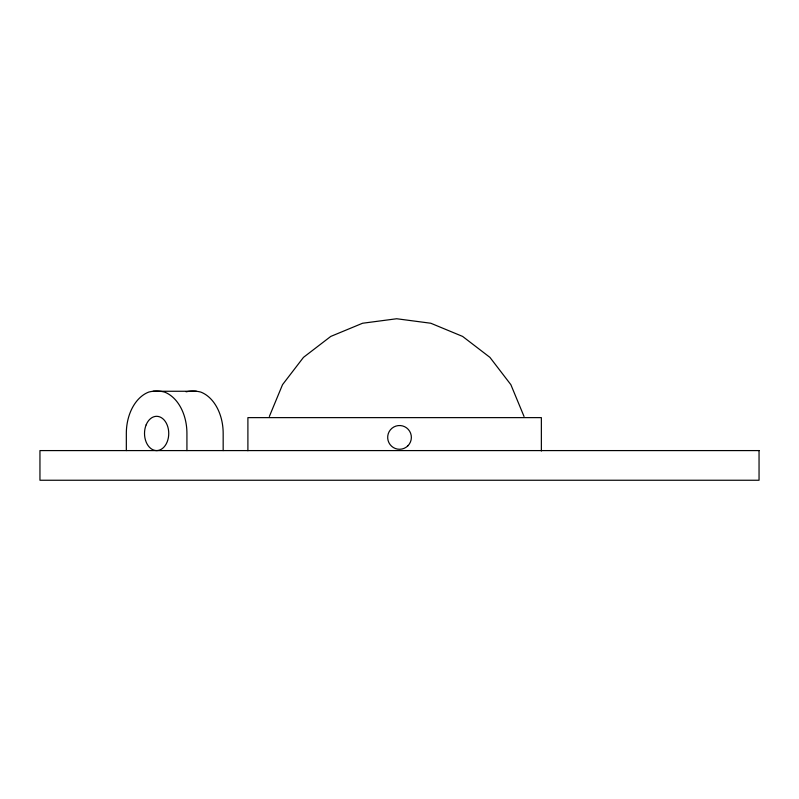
<?xml version="1.0" encoding="UTF-8"?>
<svg xmlns="http://www.w3.org/2000/svg" width="799" height="799" viewBox="0 0 799 799"><rect width="100%" height="100%" fill="white"/><g stroke="black" fill="none" stroke-linecap="round" stroke-linejoin="round"><path stroke-width="1.2" d="M269.353 416.469L282.526 384.669L303.48 357.363L330.776 336.419L362.576 323.245L396.694 318.751L430.811 323.245L462.611 336.419L489.917 357.363L510.861 384.669L524.034 416.469M153.088 391.26L196.414 391.26M541.362 450.996L541.362 417.627L247.9 417.627L247.9 450.736M223.171 450.586L223.171 433.448A42.846 30.292 90 0 0 200.719 392.059A61.733 43.655 90 0 0 186.107 391.81M186.926 450.586L186.926 433.448A42.846 30.292 -90 0 0 164.474 392.059A61.733 43.655 90 0 0 148.784 392.059A42.846 30.292 -90 0 0 126.332 433.448L126.332 450.586M759.05 450.586L39.95 450.586L39.95 480.249L759.05 480.249L759.05 450.586M407.909 445.782A11.875 11.845 -90 0 0 402.576 425.927A11.875 11.845 -90 0 0 388.084 440.489A11.875 11.845 -90 0 0 407.909 445.782M146.137 424.878A17.139 12.115 90 0 0 156.624 450.586A17.139 12.115 90 0 0 167.121 424.878A17.139 12.115 90 0 0 146.137 424.878"/></g></svg>
